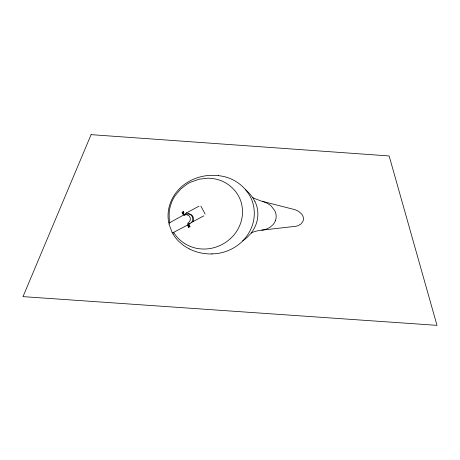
<?xml version="1.0" encoding="UTF-8"?>
<svg xmlns="http://www.w3.org/2000/svg" width="460" height="460" viewBox="0 0 460 460"><rect width="100%" height="100%" fill="white"/><g stroke="black" fill="none" stroke-linecap="round" stroke-linejoin="round"><path stroke-width="0.69" d="M275.529 220.403L274.867 221.956A28.227 16.968 5.2 0 1 272.878 224.814L270.164 227.171L267.542 228.614A15.927 9.654 5.8 0 1 261.872 230.149L261.286 230.201A31.711 20.269 7.2 0 0 256.433 231.104L254.754 231.57A24.162 15.329 6.8 0 0 251.873 232.633L249.826 234.565A61.973 37.404 1.7 0 1 242.753 240.896C234.864 248.9 223.778 253.621 212.554 253.862M191.693 222.335L192.159 221.519A15.145 9.2 0.5 0 0 192.74 218.615C192.613 216.349 190.842 214.187 188.548 213.877A3.099 1.869 1.2 0 0 188.071 213.82A4.542 2.748 1.2 0 0 185.575 214.118L185.374 214.061A5.871 3.542 1.4 0 1 186.777 212.715M187.847 224.992L188.1 224.767A1.052 0.65 1.2 0 1 188.335 224.675M251.143 232.984C258.255 224.313 260.084 211.519 254.92 201.434M242.742 240.896C248.365 235.186 252.333 227.809 253.719 219.897A104.201 62.019 -1.1 0 0 254.098 209.668C252.58 191.532 236.296 177.186 218.546 175.697M190.227 223.336L189.612 223.802M173.449 232.541L173.926 232.196M169.717 222.692L183.942 214.855L182.902 212.486L182.517 212.457L183.132 213.837A1.719 1.035 1 0 0 183.741 214.371M189.411 224.031L189.675 223.807L188.129 224.089L189.175 226.556M184.38 214.647L184.621 214.504A3.335 2.018 1.1 0 1 184.926 214.348L185.403 214.17M174.012 232.139L188.1 224.767M203.837 215.855L191.337 222.525A5.428 3.341 1.6 0 0 190.354 223.209M183.344 211.617L181.993 212.365L182.902 214.222A2.53 1.518 1 0 0 183.488 214.619L183.908 214.774M182.517 212.457L183.344 211.79M182.902 212.486L183.505 212.146M186.806 212.733L199.036 206.149M187.841 224.992A1.38 0.851 1.2 0 0 187.835 225.526L188.594 227.251A0.707 0.437 1.2 0 1 188.807 227.01L189.33 226.745M188.594 227.251L190.049 226.498M188.289 223.87L188.312 223.859A2.208 1.351 1.3 0 1 187.703 223.261L189.37 221.8A11.885 7.222 0.6 0 0 190.118 217.66L189.209 215.999L187.645 214.964M261.826 230.138L295.009 226.36A10.678 6.394 8 0 0 298.5 225.457L300.955 224.003L302.898 221.369A18.337 10.948 7.6 0 0 303.439 218.902L303.341 217.626A16.129 9.62 7.7 0 0 302.985 216.361A16.451 9.815 7.7 0 0 301.553 213.946L298.695 211.399L295.061 209.702L261.562 201.152L254.581 198.542A18.423 10.482 6 0 1 252.597 197.432L249.429 193.401L245.611 189.71M212.468 253.862L211.18 253.891M188.071 213.825C190.624 213.653 193.05 215.521 193.43 218.097A16.911 10.281 0.4 0 1 193.148 221.57M262.453 201.388L266.489 202.86L269.738 204.821A21.465 12.811 5.5 0 1 271.187 206.005L274.775 210.697A32.585 19.573 4.9 0 1 275.5 220.397M189.307 248.969L183.937 245.761L178.681 241.322A61.301 37.49 4.1 0 1 173.064 234.054M200.853 206.086L205.171 214.136M252.597 197.426L254.909 201.411M172.046 232.254L169.004 224.054M183.419 211.956L184.011 213.267M189.198 224.796L189.934 226.429M188.301 225.44L188.968 226.935M169.849 222.6L169.217 218.695L169.153 213.193A99.021 59.702 6.5 0 1 170.338 206.178L171.73 202.061A86.21 51.905 5.7 0 1 175.168 195.626L180.751 188.98L187.352 183.937A38.45 22.477 3.1 0 1 190.25 182.327L199.094 179.199L207.517 178.21A21.465 12.322 2.7 0 1 213.578 178.67C227.637 180.682 239.999 192.153 242.058 206.367A97.037 57.603 -1.4 0 1 242.403 214.739L242.253 216.154A91.247 54.257 -1 0 1 240.108 224.537C234.617 239.005 219.69 248.935 204.309 249.032A23.374 14.657 2.1 0 1 198.685 248.67C190.009 247.486 181.838 242.943 176.312 236.141A51.75 31.682 3.5 0 1 173.696 232.346M169.332 223.037A3.525 2.162 0.1 0 1 169.59 222.789M169.286 223.008A2.616 1.598 0 0 1 168.958 222.743M168.935 222.72A2.421 1.478 0 0 1 168.602 222.123L168.532 221.72A92.724 55.993 6 0 1 168.216 219.276C167.175 208.972 170.861 198.45 177.652 190.693A77.337 46.305 5.1 0 1 179.871 188.318C185.259 182.994 192.067 179.176 199.352 177.146A30.883 17.808 3 0 1 218.563 175.617M211.186 253.989A33.034 20.654 2.6 0 1 189.365 248.923M173.035 234.042A2.38 1.489 0.2 0 1 172.914 233.387M172.937 233.283A2.651 1.656 0.2 0 1 173.029 233.059M168.987 223.991A2.564 1.575 0 0 1 169.125 223.33M172.73 232.909A2.472 1.541 0.1 0 1 172.08 232.323M184.029 214.826A1 0.604 0.9 0 0 184.201 214.745L184.178 214.774A1.23 0.742 1 0 0 184.155 215.28M184.178 215.303A2.95 1.788 1.1 0 1 187.668 214.935M188.33 225.434A1.006 0.621 1.2 0 1 188.41 224.877M189.445 226.809A0.793 0.489 1.3 0 1 189.227 226.642M91.086 134.648L23 296.631L437 325.352L389.143 155.957L91.086 134.648"/></g></svg>
